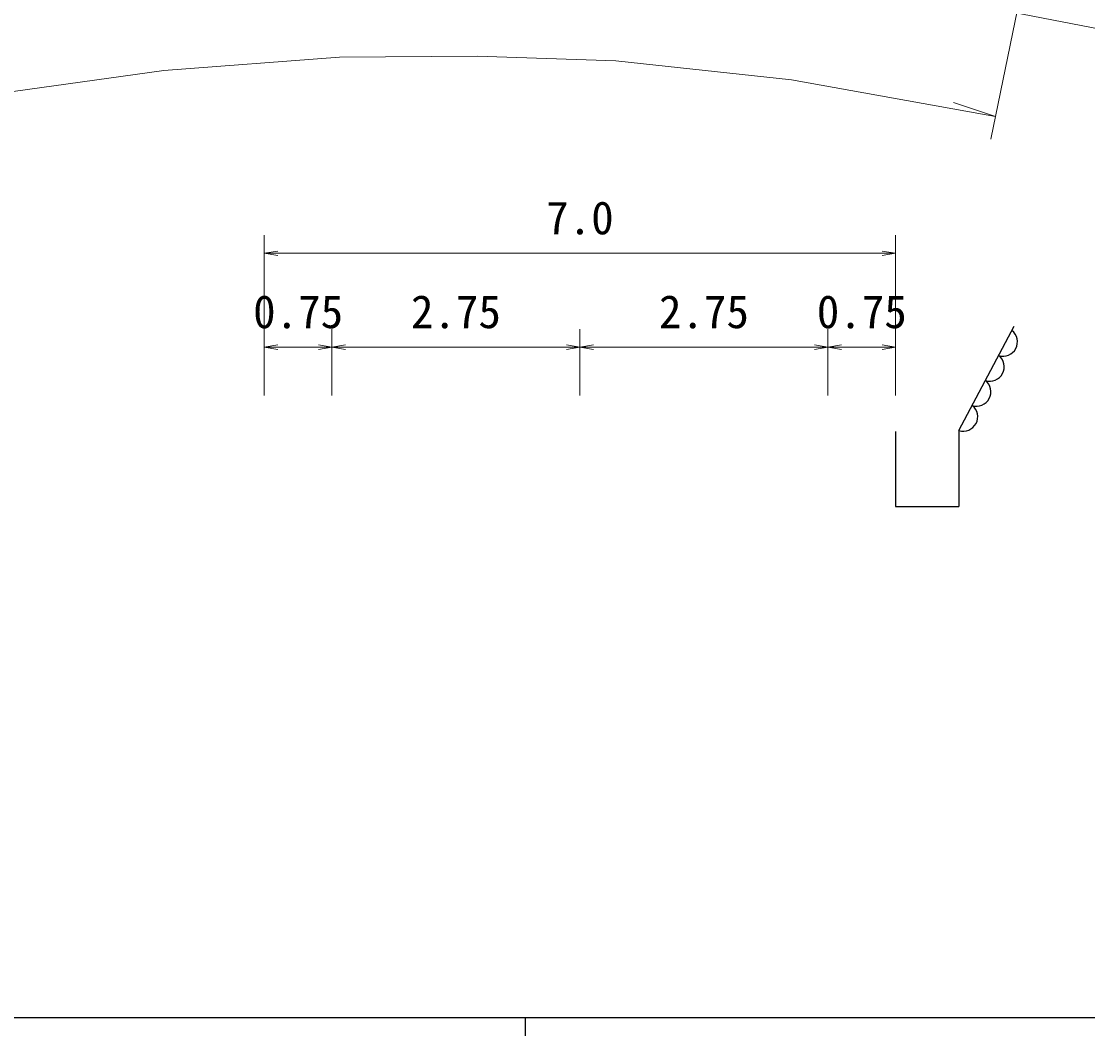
# Model space of a CAD drawing. Units: millimetres at full size, sheet at 1:1000, with parts at other scales. Extents: x 40000 to 680000, y 20000 to 380000.
# Drawn here: x 340063 to 399182, y 204000 to 260251 of the extents above; entities that cross this region are included whole.
import ezdxf
from ezdxf.enums import TextEntityAlignment as Align

# ---------------------------------------------------------------- set-up
doc = ezdxf.new("R2010")
doc.units = ezdxf.units.MM
doc.header["$LTSCALE"] = 1000
for name, color, linetype, lineweight in [('M-BGD', 7, 'Continuous', 25), ('M-STR-HTXT', 7, 'Continuous', 13), ('M-TTL-BAND', 7, 'Continuous', 25)]:
    doc.layers.add(name, color=color, linetype=linetype, lineweight=lineweight)
doc.styles.add('ＭＳ ゴシック', font='')
doc.styles.get('ＭＳ ゴシック').set_extended_font_data('MS Gothic')

# ---------------------------------------------------------------- blocks, each defined once
blk = doc.blocks.new('open_arrow')
at = {"color": 0, "linetype": 'Continuous', "lineweight": -2}
blk.add_lwpolyline([(7.5, 1.25), (0, 0), (7.5, -1.25)], dxfattribs=at)

msp = doc.modelspace()

# ---------------------------------------------------------------- linework, layer by layer
at = {"layer": 'M-BGD'}
for p, q in [((392046, 237562), (395115, 243354)), ((388534, 237507), (388534, 233339)), ((392046, 237562), (392046, 233339)), ((388534, 233339), (392046, 233339))]:
    msp.add_line(p, q, dxfattribs=at)
for centre in [(394492, 242478), (393758, 241092), (393023, 239706), (392289, 238321)]:
    msp.add_arc(centre, 796, 252.2096, 51.95953, dxfattribs=at)
at = {"layer": 'M-STR-HTXT'}
for p, q in [((393815, 253720), (398829, 278270)), ((394072, 254980), (391740, 255746)), ((353534, 239507), (353534, 248389)), ((388534, 239507), (388534, 248389)), ((353534, 247389), (388534, 247389)), ((357284, 239507), (357284, 243184)), ((371034, 239507), (371034, 243184)), ((384784, 239507), (384784, 243184)), ((357284, 242184), (353534, 242184)), ((371034, 242184), (357284, 242184)), ((384784, 242184), (371034, 242184)), ((388534, 242184), (384784, 242184))]:
    msp.add_line(p, q, dxfattribs=at)
for points in [[(423577, 255223), (391167, 261519), (381519, 263358), (375169, 264041), (369609, 264405), (364030, 264567), (357253, 264372), (349132, 263764), (339996, 262417), (334757, 261245), (325313, 258922), (316593, 257019), (300165, 253496), (283478, 249874), (260746, 244983), (249060, 242412)], [(262990, 239795), (291490, 245981), (317075, 251563), (338804, 256256), (347964, 257519), (357705, 258255), (365340, 258326), (373027, 258061), (382769, 257008), (394072, 254980)]]:
    msp.add_lwpolyline(points, dxfattribs=at)
at = {"layer": 'M-TTL-BAND'}
for p, q in [((40000, 205000), (579000, 205000)), ((368000, 205000), (368000, 204000))]:
    msp.add_line(p, q, dxfattribs=at)

# ---------------------------------------------------------------- block references
at = {"layer": 'M-STR-HTXT', "xscale": 100, "yscale": 100}
for p in [(353534, 247389), (353534, 242184), (357284, 242184), (371034, 242184), (384784, 242184)]:
    msp.add_blockref('open_arrow', p, dxfattribs=at)
at = {"layer": 'M-STR-HTXT', "xscale": 100, "yscale": 100, "rotation": 180}
for p in [(388534, 247389), (357284, 242184), (371034, 242184), (384784, 242184), (388534, 242184)]:
    msp.add_blockref('open_arrow', p, dxfattribs=at)

# ---------------------------------------------------------------- texts
at = {"layer": 'M-STR-HTXT', "style": 'ＭＳ ゴシック'}
for s, p in [('7.0', (371034, 247889)), ('0.75', (355409, 242684)), ('2.75', (364159, 242684)), ('2.75', (377909, 242684)), ('0.75', (386659, 242684))]:
    msp.add_text(s, height=1833, dxfattribs=at).set_placement(p, align=Align.BOTTOM_CENTER)

doc.saveas('drawing.dxf')
